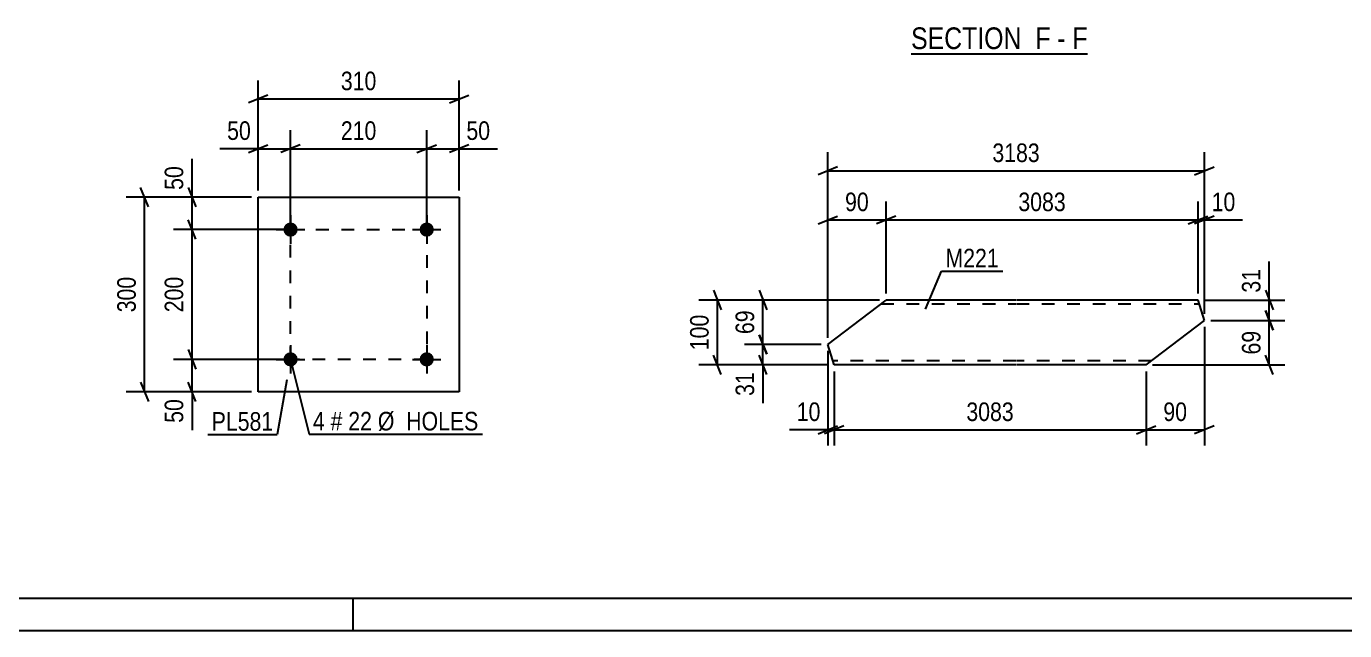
# Model space of a CAD drawing. Header units: millimetres. Extents: x 0 to 841, y 0 to 594.
# Drawn here: x 160.6 to 363.9, y 0 to 93.1 of the extents above; entities that cross this region are included whole.
import ezdxf

# ---------------------------------------------------------------- set-up
doc = ezdxf.new("R2010")
doc.units = ezdxf.units.MM
doc.linetypes.add('DXK_LINE_DOT2', pattern=[3.9198, 1.9599, -1.9599])
doc.styles.add('Arial Narrow', font='ARIALN.TTF', dxfattribs={"height": 0.2})

# ---------------------------------------------------------------- blocks, each defined once
blk = doc.blocks.new('Unknown-122615341-1133 - 26243')
at = {"color": 5, "linetype": 'Continuous'}
for p, q in [((5, 5), (836, 5)), ((211, 0), (211, 5)), ((0, 0), (841, 0))]:
    blk.add_line(p, q, dxfattribs=at)
blk = doc.blocks.new('Unknown-122615341-17 - 5584')
at = {"color": 6, "linetype": 'Continuous'}
blk.add_line((297.06, 88.87), (324.27, 88.87), dxfattribs=at)
at = {"color": 0, "linetype": 'Continuous'}
for points in [[(315.17, 89.62), (315.17, 93.12), (297.06, 93.12), (297.06, 89.62)], [(318.56, 89.62), (318.56, 93.12), (316.22, 93.12), (316.22, 89.62)], [(320.88, 89.62), (320.88, 93.12), (319.61, 93.12), (319.61, 89.62)], [(324.27, 89.62), (324.27, 93.12), (321.93, 93.12), (321.93, 89.62)]]:
    blk.add_wipeout(points, dxfattribs=at)
at = {"color": 7, "linetype": 'Continuous', "style": 'Arial Narrow'}
for s, p in [('SECTION ', (297.06, 89.62)), ('F', (316.22, 89.62)), ('F', (321.93, 89.62)), ('-', (319.61, 89.62))]:
    blk.add_text(s, height=3.34, dxfattribs=at).set_placement(p)
blk = doc.blocks.new('Part-122615341-1372 - 1344')
at = {"color": 2, "linetype": 'Continuous'}
for p, q in [((284.2, 44.1), (293.2, 50.95)), ((313.2, 50.95), (293.2, 50.95)), ((341.31, 50.95), (313.3, 50.95)), ((342.29, 47.81), (341.31, 50.95)), ((333.3, 40.95), (342.29, 47.81)), ((285.18, 40.95), (284.2, 44.1)), ((313.2, 40.95), (285.18, 40.95)), ((333.3, 40.95), (313.3, 40.95))]:
    blk.add_line(p, q, dxfattribs=at)
at = {"color": 7, "linetype": 'DXK_LINE_DOT2'}
for p, q in [((292.41, 50.35), (313.2, 50.35)), ((313.3, 50.35), (341.5, 50.35)), ((313.2, 41.55), (284.99, 41.55)), ((334.08, 41.55), (313.3, 41.55))]:
    blk.add_line(p, q, dxfattribs=at)
blk = doc.blocks.new('Part-122615341-6489 - 6445')
at = {"color": 2, "linetype": 'Continuous'}
for p, q in [((196.35, 36.8), (196.35, 66.8)), ((196.35, 66.8), (227.35, 66.8)), ((227.35, 66.8), (227.35, 36.8)), ((227.35, 36.8), (196.35, 36.8))]:
    blk.add_line(p, q, dxfattribs=at)
blk = doc.blocks.new('Bolt-122615341-6479 - 6445')
at = {"linetype": 'Continuous'}
for points in [[(202.45, 61.8, -1), (200.25, 61.8, -1)], [(223.45, 61.8, -1), (221.25, 61.8, -1)]]:
    blk.add_hatch(color=1, dxfattribs=at).paths.add_polyline_path(points)
at = {"color": 1, "linetype": 'Continuous'}
for p, q in [((201.35, 64), (201.35, 59.6)), ((222.35, 64), (222.35, 59.6)), ((199.15, 61.8), (203.55, 61.8)), ((220.15, 61.8), (224.55, 61.8))]:
    blk.add_line(p, q, dxfattribs=at)
blk = doc.blocks.new('Bolt-122615341-6484 - 6445')
at = {"linetype": 'Continuous'}
for points in [[(202.45, 41.8, -1), (200.25, 41.8, -1)], [(223.45, 41.8, -1), (221.25, 41.8, -1)]]:
    blk.add_hatch(color=1, dxfattribs=at).paths.add_polyline_path(points)
at = {"color": 1, "linetype": 'Continuous'}
for p, q in [((201.35, 44), (201.35, 39.6)), ((222.35, 44), (222.35, 39.6)), ((199.15, 41.8), (203.55, 41.8)), ((220.15, 41.8), (224.55, 41.8))]:
    blk.add_line(p, q, dxfattribs=at)
blk = doc.blocks.new('Rectangle-122615341-6598 - 6445')
at = {"color": 1, "linetype": 'DXK_LINE_DOT2'}
blk.add_lwpolyline([(201.35, 61.8), (222.35, 61.8), (222.35, 41.8), (201.35, 41.8), (201.35, 61.8)], close=True, dxfattribs=at)
blk = doc.blocks.new('StraightDimension-122615341-25924 - 1344')
at = {"color": 7, "linetype": 'Continuous'}
for p, q in [((341.31, 51.95), (341.31, 66.14)), ((342.29, 48.81), (342.29, 66.14)), ((339.81, 62.69), (342.81, 63.89)), ((343.79, 63.89), (340.79, 62.69)), ((341.31, 63.29), (342.29, 63.29))]:
    blk.add_line(p, q, dxfattribs=at)
at = {"color": 0}
blk.add_wipeout([(347.67, 64.04), (347.67, 68.24), (342.81, 68.24), (342.81, 64.04)], dxfattribs=at)
at = {"color": 7, "linetype": 'Continuous'}
blk.add_line((342.29, 63.29), (348.19, 63.29), dxfattribs=at)
blk.add_line((342.29, 63.29), (348.19, 63.29), dxfattribs=at)
at = {"color": 3, "style": 'Arial Narrow'}
blk.add_text('10', height=2.863, dxfattribs=at).set_placement((343.41, 64.64))
blk = doc.blocks.new('StraightDimension-122615341-25983 - 1344')
at = {"color": 7, "linetype": 'Continuous'}
for p, q in [((342.29, 46.81), (342.29, 28.55)), ((333.3, 39.95), (333.3, 28.55)), ((331.8, 30.35), (334.8, 31.55)), ((333.3, 30.95), (342.29, 30.95)), ((343.79, 31.55), (340.79, 30.35))]:
    blk.add_line(p, q, dxfattribs=at)
at = {"color": 0}
blk.add_wipeout([(340.22, 31.7), (340.22, 35.9), (335.36, 35.9), (335.36, 31.7)], dxfattribs=at)
at = {"color": 3, "style": 'Arial Narrow'}
blk.add_text('90', height=2.863, dxfattribs=at).set_placement((335.96, 32.3))
blk = doc.blocks.new('StraightDimension-122615341-25913 - 1344')
at = {"color": 7, "linetype": 'Continuous'}
for p, q in [((284.2, 45.1), (284.2, 73.71)), ((342.29, 48.81), (342.29, 73.71)), ((285.7, 71.46), (282.7, 70.26)), ((340.79, 70.26), (343.79, 71.46)), ((284.2, 70.86), (342.29, 70.86))]:
    blk.add_line(p, q, dxfattribs=at)
at = {"color": 0}
blk.add_wipeout([(317.5, 71.61), (317.5, 75.81), (308.99, 75.81), (308.99, 71.61)], dxfattribs=at)
at = {"color": 3, "style": 'Arial Narrow'}
blk.add_text('3183', height=2.863, dxfattribs=at).set_placement((309.59, 72.21))
blk = doc.blocks.new('StraightDimension-122615341-25925 - 1344')
at = {"color": 7, "linetype": 'Continuous'}
for p, q in [((293.2, 51.95), (293.2, 66.14)), ((341.31, 51.95), (341.31, 66.14)), ((294.7, 63.89), (291.7, 62.69)), ((293.2, 63.29), (341.31, 63.29)), ((339.81, 62.69), (342.81, 63.89))]:
    blk.add_line(p, q, dxfattribs=at)
at = {"color": 0}
blk.add_wipeout([(321.51, 64.04), (321.51, 68.24), (313, 68.24), (313, 64.04)], dxfattribs=at)
at = {"color": 3, "style": 'Arial Narrow'}
blk.add_text('3083', height=2.863, dxfattribs=at).set_placement((313.6, 64.64))
blk = doc.blocks.new('StraightDimension-122615341-25926 - 1344')
at = {"color": 7, "linetype": 'Continuous'}
for p, q in [((284.2, 45.1), (284.2, 66.14)), ((293.2, 51.95), (293.2, 66.14)), ((282.7, 62.69), (285.7, 63.89)), ((284.2, 63.29), (293.2, 63.29)), ((294.7, 63.89), (291.7, 62.69))]:
    blk.add_line(p, q, dxfattribs=at)
at = {"color": 0}
blk.add_wipeout([(291.13, 64.04), (291.13, 68.24), (286.27, 68.24), (286.27, 64.04)], dxfattribs=at)
at = {"color": 3, "style": 'Arial Narrow'}
blk.add_text('90', height=2.863, dxfattribs=at).set_placement((286.87, 64.64))
blk = doc.blocks.new('StraightDimension-122615341-25984 - 1344')
at = {"color": 7, "linetype": 'Continuous'}
for p, q in [((285.18, 39.95), (285.18, 28.55)), ((333.3, 39.95), (333.3, 28.55)), ((286.68, 31.55), (283.68, 30.35)), ((285.18, 30.95), (333.3, 30.95)), ((331.8, 30.35), (334.8, 31.55))]:
    blk.add_line(p, q, dxfattribs=at)
at = {"color": 0}
blk.add_wipeout([(313.49, 31.7), (313.49, 35.9), (304.98, 35.9), (304.98, 31.7)], dxfattribs=at)
at = {"color": 3, "style": 'Arial Narrow'}
blk.add_text('3083', height=2.863, dxfattribs=at).set_placement((305.58, 32.3))
blk = doc.blocks.new('StraightDimension-122615341-25985 - 1344')
at = {"color": 7, "linetype": 'Continuous'}
for p, q in [((284.2, 43.1), (284.2, 28.55)), ((285.18, 39.95), (285.18, 28.55)), ((282.7, 30.35), (285.7, 31.55)), ((286.68, 31.55), (283.68, 30.35)), ((284.2, 30.95), (285.18, 30.95))]:
    blk.add_line(p, q, dxfattribs=at)
at = {"color": 0}
blk.add_wipeout([(283.68, 31.7), (283.68, 35.9), (278.82, 35.9), (278.82, 31.7)], dxfattribs=at)
at = {"color": 7, "linetype": 'Continuous'}
blk.add_line((284.2, 30.95), (278.29, 30.95), dxfattribs=at)
blk.add_line((284.2, 30.95), (278.29, 30.95), dxfattribs=at)
at = {"color": 3, "style": 'Arial Narrow'}
blk.add_text('10', height=2.863, dxfattribs=at).set_placement((279.42, 32.3))
blk = doc.blocks.new('StraightDimension-122615341-26042 - 1344')
at = {"color": 7, "linetype": 'Continuous'}
for p, q in [((292.2, 50.95), (271.35, 50.95)), ((273.6, 52.45), (274.8, 49.45)), ((274.2, 44.1), (274.2, 50.95)), ((274.8, 42.6), (273.6, 45.6)), ((283.2, 44.1), (271.35, 44.1))]:
    blk.add_line(p, q, dxfattribs=at)
at = {"color": 0}
blk.add_wipeout([(273.45, 49.95), (269.25, 49.95), (269.25, 45.1), (273.45, 45.1)], dxfattribs=at)
at = {"color": 3, "style": 'Arial Narrow'}
blk.add_text('69', height=2.863, rotation=90.0002, dxfattribs=at).set_placement((272.85, 45.7))
blk = doc.blocks.new('StraightDimension-122615341-26043 - 1344')
at = {"color": 7, "linetype": 'Continuous'}
for p, q in [((273.6, 45.6), (274.8, 42.6)), ((283.2, 44.1), (271.35, 44.1)), ((274.2, 40.95), (274.2, 44.1)), ((284.18, 40.95), (271.35, 40.95)), ((274.8, 39.45), (273.6, 42.45))]:
    blk.add_line(p, q, dxfattribs=at)
at = {"color": 0}
blk.add_wipeout([(273.45, 40.43), (269.25, 40.43), (269.25, 35.57), (273.45, 35.57)], dxfattribs=at)
at = {"color": 7, "linetype": 'Continuous'}
blk.add_line((274.2, 40.95), (274.2, 35.05), dxfattribs=at)
blk.add_line((274.2, 40.95), (274.2, 35.05), dxfattribs=at)
at = {"color": 3, "style": 'Arial Narrow'}
blk.add_text('31', height=2.863, rotation=90.0002, dxfattribs=at).set_placement((272.85, 36.17))
blk = doc.blocks.new('StraightDimension-122615341-26091 - 1344')
at = {"color": 7, "linetype": 'Continuous'}
for p, q in [((292.2, 50.95), (264.33, 50.95)), ((266.58, 52.45), (267.78, 49.45)), ((267.18, 40.95), (267.18, 50.95)), ((284.18, 40.95), (264.33, 40.95)), ((267.78, 39.45), (266.58, 42.45))]:
    blk.add_line(p, q, dxfattribs=at)
at = {"color": 0}
blk.add_wipeout([(266.43, 49.29), (262.23, 49.29), (262.23, 42.61), (266.43, 42.61)], dxfattribs=at)
at = {"color": 3, "style": 'Arial Narrow'}
blk.add_text('100', height=2.863, rotation=90.0002, dxfattribs=at).set_placement((265.83, 43.21))
blk = doc.blocks.new('StraightDimension-122615341-26123 - 1344')
at = {"color": 7, "linetype": 'Continuous'}
for p, q in [((342.31, 50.95), (354.69, 50.95)), ((351.69, 52.45), (352.89, 49.45)), ((352.29, 47.81), (352.29, 50.95)), ((352.89, 46.31), (351.69, 49.31)), ((343.29, 47.81), (354.69, 47.81))]:
    blk.add_line(p, q, dxfattribs=at)
at = {"color": 0}
blk.add_wipeout([(351.54, 56.33), (347.34, 56.33), (347.34, 51.48), (351.54, 51.48)], dxfattribs=at)
at = {"color": 7, "linetype": 'Continuous'}
blk.add_line((352.29, 50.95), (352.29, 56.86), dxfattribs=at)
blk.add_line((352.29, 50.95), (352.29, 56.86), dxfattribs=at)
at = {"color": 3, "style": 'Arial Narrow'}
blk.add_text('31', height=2.863, rotation=90.0002, dxfattribs=at).set_placement((350.94, 52.08))
blk = doc.blocks.new('StraightDimension-122615341-26124 - 1344')
at = {"color": 7, "linetype": 'Continuous'}
for p, q in [((351.69, 49.31), (352.89, 46.31)), ((343.29, 47.81), (354.69, 47.81)), ((352.29, 40.95), (352.29, 47.81)), ((334.3, 40.95), (354.69, 40.95)), ((352.89, 39.45), (351.69, 42.45))]:
    blk.add_line(p, q, dxfattribs=at)
at = {"color": 0}
blk.add_wipeout([(351.54, 46.81), (347.34, 46.81), (347.34, 41.95), (351.54, 41.95)], dxfattribs=at)
at = {"color": 3, "style": 'Arial Narrow'}
blk.add_text('69', height=2.863, rotation=90.0002, dxfattribs=at).set_placement((350.94, 42.55))
blk = doc.blocks.new('StraightDimension-122615341-6545 - 6445')
at = {"color": 7, "linetype": 'Continuous'}
for p, q in [((179.43, 65.3), (178.23, 68.3)), ((195.35, 66.8), (175.98, 66.8)), ((178.83, 36.8), (178.83, 66.8)), ((195.35, 36.8), (175.98, 36.8)), ((178.23, 38.3), (179.43, 35.3))]:
    blk.add_line(p, q, dxfattribs=at)
at = {"color": 0}
blk.add_wipeout([(178.08, 55.14), (173.88, 55.14), (173.88, 48.45), (178.08, 48.45)], dxfattribs=at)
at = {"color": 3, "style": 'Arial Narrow'}
blk.add_text('300', height=2.863, rotation=90.0002, dxfattribs=at).set_placement((177.48, 49.05))
blk = doc.blocks.new('StraightDimension-122615341-6534 - 6445')
at = {"color": 7, "linetype": 'Continuous'}
for p, q in [((196.35, 67.8), (196.35, 84.78)), ((227.35, 67.8), (227.35, 84.78)), ((197.85, 82.53), (194.85, 81.33)), ((196.35, 81.93), (227.35, 81.93)), ((225.85, 81.33), (228.85, 82.53))]:
    blk.add_line(p, q, dxfattribs=at)
at = {"color": 0}
blk.add_wipeout([(215.19, 82.68), (215.19, 86.88), (208.51, 86.88), (208.51, 82.68)], dxfattribs=at)
at = {"color": 3, "style": 'Arial Narrow'}
blk.add_text('310', height=2.863, dxfattribs=at).set_placement((209.11, 83.28))
blk = doc.blocks.new('StraightDimension-122615341-6491 - 6445')
at = {"color": 7, "linetype": 'Continuous'}
for p, q in [((196.35, 67.8), (196.35, 77.12)), ((201.35, 62.8), (201.35, 77.12)), ((194.85, 73.67), (197.85, 74.87)), ((196.35, 74.27), (201.35, 74.27)), ((202.85, 74.87), (199.85, 73.67))]:
    blk.add_line(p, q, dxfattribs=at)
at = {"color": 0}
blk.add_wipeout([(195.82, 75.02), (195.82, 79.22), (190.97, 79.22), (190.97, 75.02)], dxfattribs=at)
at = {"color": 7, "linetype": 'Continuous'}
blk.add_line((196.35, 74.27), (190.44, 74.27), dxfattribs=at)
blk.add_line((196.35, 74.27), (190.44, 74.27), dxfattribs=at)
at = {"color": 3, "style": 'Arial Narrow'}
blk.add_text('50', height=2.863, dxfattribs=at).set_placement((191.57, 75.62))
blk = doc.blocks.new('StraightDimension-122615341-6504 - 6445')
at = {"color": 7, "linetype": 'Continuous'}
for p, q in [((201.35, 62.8), (201.35, 77.12)), ((222.35, 62.8), (222.35, 77.12)), ((202.85, 74.87), (199.85, 73.67)), ((201.35, 74.27), (222.35, 74.27)), ((220.85, 73.67), (223.85, 74.87))]:
    blk.add_line(p, q, dxfattribs=at)
at = {"color": 0}
blk.add_wipeout([(215.19, 75.02), (215.19, 79.22), (208.51, 79.22), (208.51, 75.02)], dxfattribs=at)
at = {"color": 3, "style": 'Arial Narrow'}
blk.add_text('210', height=2.863, dxfattribs=at).set_placement((209.11, 75.62))
blk = doc.blocks.new('StraightDimension-122615341-6520 - 6445')
at = {"color": 7, "linetype": 'Continuous'}
for p, q in [((222.35, 62.8), (222.35, 77.12)), ((227.35, 67.8), (227.35, 77.12)), ((220.85, 73.67), (223.85, 74.87)), ((222.35, 74.27), (227.35, 74.27)), ((228.85, 74.87), (225.85, 73.67))]:
    blk.add_line(p, q, dxfattribs=at)
at = {"color": 0}
blk.add_wipeout([(232.73, 75.02), (232.73, 79.22), (227.87, 79.22), (227.87, 75.02)], dxfattribs=at)
at = {"color": 7, "linetype": 'Continuous'}
blk.add_line((227.35, 74.27), (233.25, 74.27), dxfattribs=at)
blk.add_line((227.35, 74.27), (233.25, 74.27), dxfattribs=at)
at = {"color": 3, "style": 'Arial Narrow'}
blk.add_text('50', height=2.863, dxfattribs=at).set_placement((228.47, 75.62))
blk = doc.blocks.new('StraightDimension-122615341-6556 - 6445')
at = {"color": 7, "linetype": 'Continuous'}
for p, q in [((185.55, 68.3), (186.75, 65.3)), ((195.35, 66.8), (183.3, 66.8)), ((186.15, 61.8), (186.15, 66.8)), ((186.75, 60.3), (185.55, 63.3)), ((200.35, 61.8), (183.3, 61.8))]:
    blk.add_line(p, q, dxfattribs=at)
at = {"color": 0}
blk.add_wipeout([(185.4, 72.18), (181.2, 72.18), (181.2, 67.32), (185.4, 67.32)], dxfattribs=at)
at = {"color": 7, "linetype": 'Continuous'}
blk.add_line((186.15, 66.8), (186.15, 72.7), dxfattribs=at)
blk.add_line((186.15, 66.8), (186.15, 72.7), dxfattribs=at)
at = {"color": 3, "style": 'Arial Narrow'}
blk.add_text('50', height=2.863, rotation=90.0002, dxfattribs=at).set_placement((184.8, 67.92))
blk = doc.blocks.new('StraightDimension-122615341-6569 - 6445')
at = {"color": 7, "linetype": 'Continuous'}
for p, q in [((186.75, 60.3), (185.55, 63.3)), ((200.35, 61.8), (183.3, 61.8)), ((186.15, 41.8), (186.15, 61.8)), ((185.55, 43.3), (186.75, 40.3)), ((200.35, 41.8), (183.3, 41.8))]:
    blk.add_line(p, q, dxfattribs=at)
at = {"color": 0}
blk.add_wipeout([(185.4, 55.14), (181.2, 55.14), (181.2, 48.46), (185.4, 48.46)], dxfattribs=at)
at = {"color": 3, "style": 'Arial Narrow'}
blk.add_text('200', height=2.863, rotation=90.0002, dxfattribs=at).set_placement((184.8, 49.06))
blk = doc.blocks.new('StraightDimension-122615341-6585 - 6445')
at = {"color": 7, "linetype": 'Continuous'}
for p, q in [((185.55, 43.3), (186.75, 40.3)), ((200.35, 41.8), (183.3, 41.8)), ((186.15, 36.8), (186.15, 41.8)), ((195.35, 36.8), (183.3, 36.8)), ((186.75, 35.3), (185.55, 38.3))]:
    blk.add_line(p, q, dxfattribs=at)
at = {"color": 0}
blk.add_wipeout([(185.4, 36.27), (181.2, 36.27), (181.2, 31.42), (185.4, 31.42)], dxfattribs=at)
at = {"color": 7, "linetype": 'Continuous'}
blk.add_line((186.15, 36.8), (186.15, 30.89), dxfattribs=at)
blk.add_line((186.15, 36.8), (186.15, 30.89), dxfattribs=at)
at = {"color": 3, "style": 'Arial Narrow'}
blk.add_text('50', height=2.863, rotation=90.0002, dxfattribs=at).set_placement((184.8, 32.02))
blk = doc.blocks.new('Mark-122615341-1367 - 1344')
at = {"color": 0}
blk.add_wipeout([(310.59, 55.98), (310.59, 58.98), (302.36, 58.98), (302.36, 55.98)], dxfattribs=at)
blk.add_wipeout([(310.59, 55.98), (310.59, 58.98), (302.36, 58.98), (302.36, 55.98)], dxfattribs=at)
at = {"color": 30, "linetype": 'Continuous'}
for p, q in [((299.3, 49.55), (301.76, 55.38)), ((301.76, 55.38), (311.19, 55.38))]:
    blk.add_line(p, q, dxfattribs=at)
at = {"color": 3, "style": 'Arial Narrow'}
blk.add_text('M221', height=2.863, dxfattribs=at).set_placement((302.36, 55.98))
blk = doc.blocks.new('MarkSet-122615341-6645 - 6445')
at = {"color": 0}
blk.add_wipeout([(206.62, 30.85), (206.62, 33.85), (204.8, 33.85), (204.8, 30.85)], dxfattribs=at)
blk.add_wipeout([(206.62, 30.85), (206.62, 33.85), (204.8, 33.85), (204.8, 30.85)], dxfattribs=at)
at = {"color": 7, "linetype": 'Continuous'}
blk.add_line((201.35, 41.8), (204.2, 30.25), dxfattribs=at)
at = {"color": 0}
blk.add_wipeout([(209.35, 30.85), (209.35, 33.85), (207.52, 33.85), (207.52, 30.85)], dxfattribs=at)
blk.add_wipeout([(209.35, 30.85), (209.35, 33.85), (207.52, 33.85), (207.52, 30.85)], dxfattribs=at)
at = {"color": 3, "style": 'Arial Narrow'}
blk.add_text('4', height=2.86, dxfattribs=at).set_placement((204.8, 30.85))
at = {"color": 0}
blk.add_wipeout([(213.91, 30.85), (213.91, 33.85), (210.25, 33.85), (210.25, 30.85)], dxfattribs=at)
blk.add_wipeout([(213.91, 30.85), (213.91, 33.85), (210.25, 33.85), (210.25, 30.85)], dxfattribs=at)
at = {"color": 3, "style": 'Arial Narrow'}
for s, height, p in [('#', 2.86, (207.52, 30.85)), ('22', 2.863, (210.25, 30.85))]:
    blk.add_text(s, height=height, dxfattribs=at).set_placement(p)
at = {"color": 0}
blk.add_wipeout([(230.34, 30.85), (230.34, 33.85), (214.81, 33.85), (214.81, 30.85)], dxfattribs=at)
blk.add_wipeout([(230.34, 30.85), (230.34, 33.85), (214.81, 33.85), (214.81, 30.85)], dxfattribs=at)
at = {"color": 7, "linetype": 'Continuous'}
blk.add_line((204.2, 30.25), (230.94, 30.25), dxfattribs=at)
at = {"color": 3, "style": 'Arial Narrow'}
blk.add_text('Ø  HOLES', height=2.863, dxfattribs=at).set_placement((214.81, 30.85))
blk = doc.blocks.new('Mark-122615341-6485 - 6445')
at = {"color": 0}
blk.add_wipeout([(198.7, 30.81), (198.7, 33.81), (189.19, 33.81), (189.19, 30.81)], dxfattribs=at)
blk.add_wipeout([(198.7, 30.81), (198.7, 33.81), (189.19, 33.81), (189.19, 30.81)], dxfattribs=at)
at = {"color": 30, "linetype": 'Continuous'}
for p in [(200.79, 38.64), (188.59, 30.21)]:
    blk.add_line(p, (199.3, 30.21), dxfattribs=at)
at = {"color": 3, "style": 'Arial Narrow'}
blk.add_text('PL581', height=2.863, dxfattribs=at).set_placement((189.19, 30.81))

msp = doc.modelspace()

# ---------------------------------------------------------------- block references
for name in ['Unknown-122615341-1133 - 26243', 'Part-122615341-6489 - 6445', 'Bolt-122615341-6479 - 6445', 'Rectangle-122615341-6598 - 6445', 'Part-122615341-1372 - 1344', 'Bolt-122615341-6484 - 6445']:
    msp.add_blockref(name, (0, 0))

# ---------------------------------------------------------------- next in the draw order: block references
for name in ['Unknown-122615341-17 - 5584', 'StraightDimension-122615341-6545 - 6445', 'StraightDimension-122615341-25924 - 1344', 'StraightDimension-122615341-25983 - 1344']:
    msp.add_blockref(name, (0, 0))

# ---------------------------------------------------------------- next in the draw order: block references
for name in ['StraightDimension-122615341-6534 - 6445', 'StraightDimension-122615341-25913 - 1344', 'StraightDimension-122615341-25984 - 1344']:
    msp.add_blockref(name, (0, 0))

# ---------------------------------------------------------------- next in the draw order: block references
for name in ['StraightDimension-122615341-6491 - 6445', 'StraightDimension-122615341-25925 - 1344', 'StraightDimension-122615341-25985 - 1344']:
    msp.add_blockref(name, (0, 0))

# ---------------------------------------------------------------- next in the draw order: block references
for name in ['StraightDimension-122615341-6504 - 6445', 'StraightDimension-122615341-25926 - 1344', 'Mark-122615341-1367 - 1344', 'StraightDimension-122615341-26123 - 1344']:
    msp.add_blockref(name, (0, 0))

# ---------------------------------------------------------------- next in the draw order: block references
for name in ['StraightDimension-122615341-6520 - 6445', 'StraightDimension-122615341-6556 - 6445', 'StraightDimension-122615341-26042 - 1344', 'StraightDimension-122615341-26124 - 1344']:
    msp.add_blockref(name, (0, 0))

# ---------------------------------------------------------------- next in the draw order: block references
for name in ['StraightDimension-122615341-6569 - 6445', 'StraightDimension-122615341-26043 - 1344']:
    msp.add_blockref(name, (0, 0))

# ---------------------------------------------------------------- next in the draw order: block references
for name in ['StraightDimension-122615341-26091 - 1344', 'StraightDimension-122615341-6585 - 6445']:
    msp.add_blockref(name, (0, 0))

# ---------------------------------------------------------------- next in the draw order: block references
msp.add_blockref('MarkSet-122615341-6645 - 6445', (0, 0))

# ---------------------------------------------------------------- next in the draw order: block references
msp.add_blockref('Mark-122615341-6485 - 6445', (0, 0))

doc.saveas('drawing.dxf')
